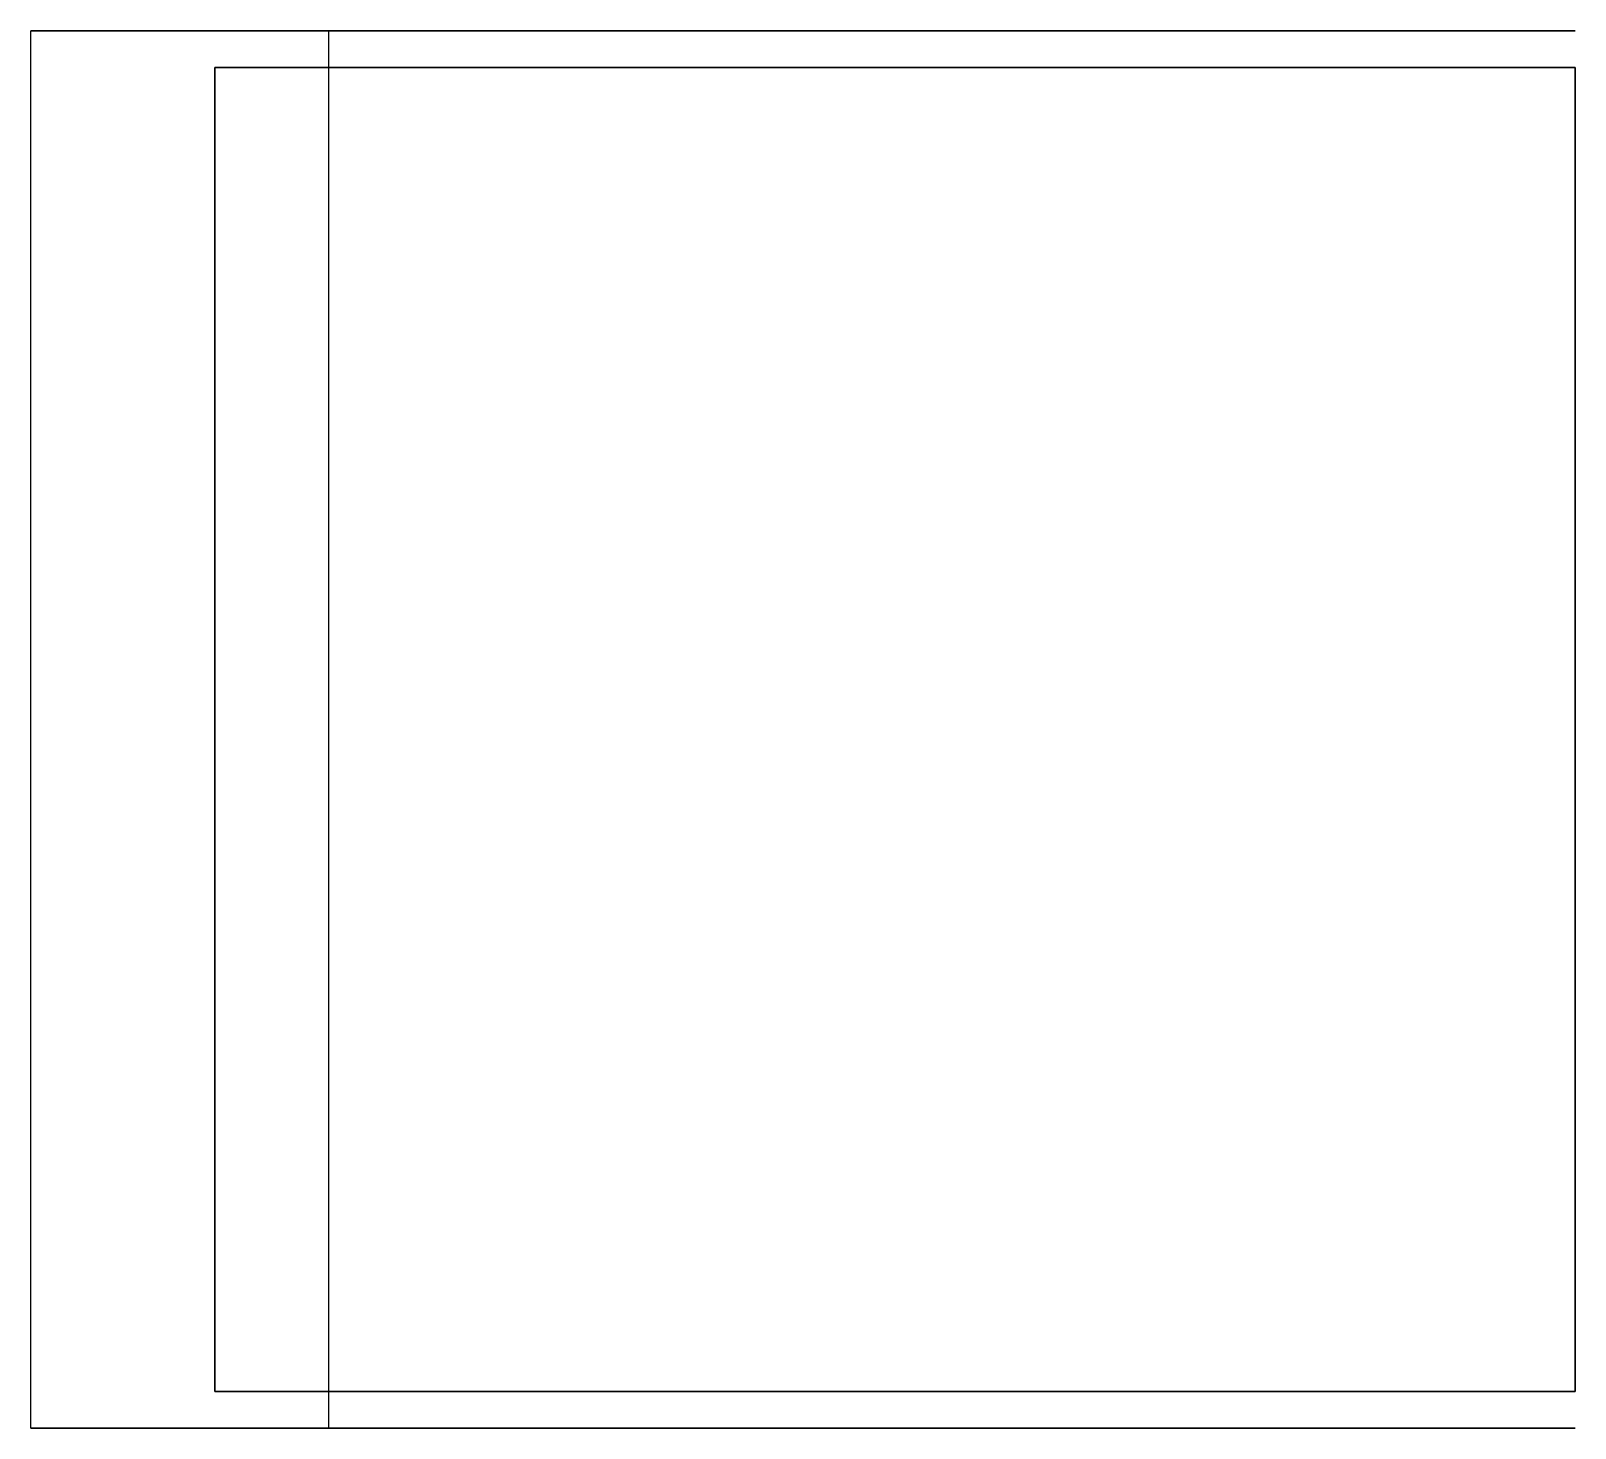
# Model space of a CAD drawing. Extents: x -0.533 to 0, y -0.241 to 0.241.
import ezdxf

# ---------------------------------------------------------------- set-up
doc = ezdxf.new("R2010")
doc.units = 0
doc.header["$LTSCALE"] = 2
doc.layers.get('0').update_dxf_attribs({"linetype": 'CONTINUOUS'})

msp = doc.modelspace()

# ---------------------------------------------------------------- linework, layer by layer
at = {"color": 0, "linetype": 'BYBLOCK'}
for points in [[(-0.5334, -0.2413, 0.762), (-0.5334, 0.2413, 0.762), (-0.43063, 0.2413, 0.61691), (-0.43063, -0.2413, 0.61691)], [(-0.3556, 0.2413, 0.4572), (-0.5334, 0.2413), (-0.4953, 0.2413), (-0.3302, 0.2413, 0.4318)], [(0, 0.2413), (-0.5334, 0.2413, 0.762), (-0.5334, 0.2413, 0.7239), (-0.0381, 0.2413)], [(-0.4699, -0.2286, 0.3937), (-0.4699, 0.2286, 0.3937), (-0.4699, 0.2286, 0.3429), (-0.4699, -0.2286, 0.3429)], [(0, 0.2286, 0.3937), (0, -0.2286, 0.3937), (-0.4699, -0.2286, 0.3937), (-0.4699, 0.2286, 0.3937)], [(0, 0.2286, 0.3937), (-0.4699, 0.2286, 0.3937), (-0.4699, 0.2286, 0.3429), (0, 0.2286, 0.3429)], [(0, 0.2286, 0.3937), (0, 0.2286, 0.3429), (0, -0.2286, 0.3429), (0, -0.2286, 0.3937)], [(0, -0.2286, 0.3937), (-0.4699, -0.2286, 0.3937), (-0.4699, -0.2286, 0.3429), (0, -0.2286, 0.3429)], [(0, -0.2413), (-0.5334, -0.2413, 0.762), (-0.5334, -0.2413, 0.7239), (-0.0381, -0.2413)], [(-0.3556, -0.2413, 0.4572), (-0.5334, -0.2413), (-0.4953, -0.2413), (-0.3302, -0.2413, 0.4318)]]:
    msp.add_3dface(points, dxfattribs=at)

doc.saveas('drawing.dxf')
